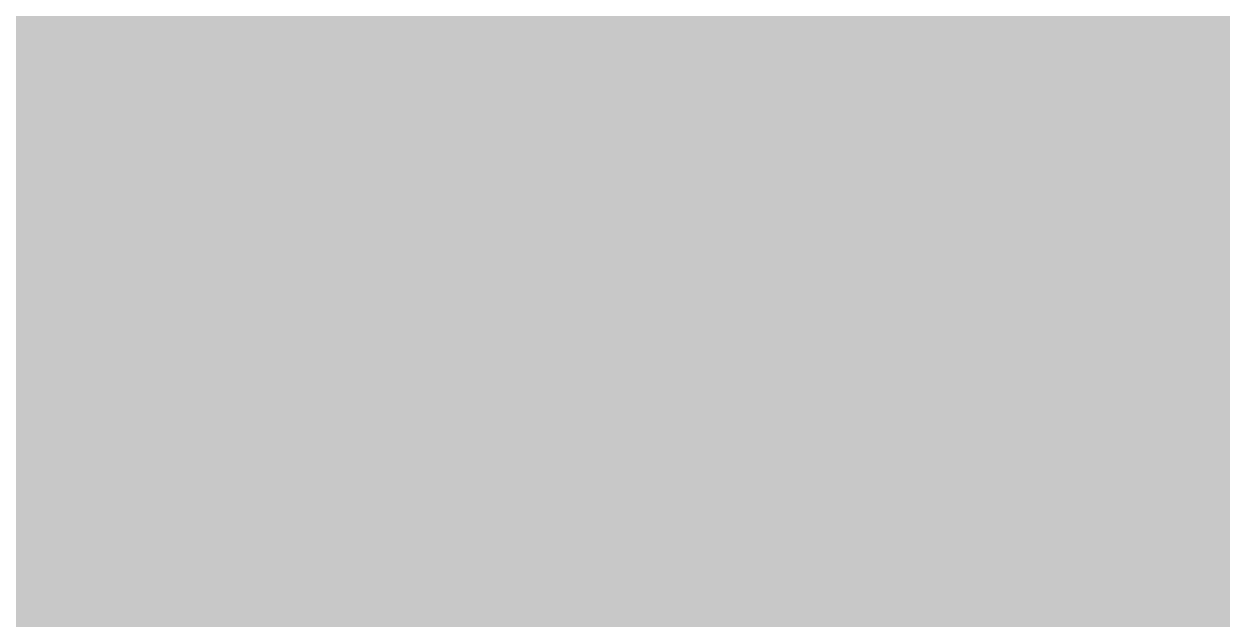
# Model space of a CAD drawing. Header units: millimetres. Extents: x -0.5 to 77.7, y -66.2 to -6.
# Drawn here: x 51.456 to 52.183, y -22.785 to -22.424 of the extents above; entities that cross this region are included whole.
import ezdxf

# ---------------------------------------------------------------- set-up
doc = ezdxf.new("R2010")
doc.units = ezdxf.units.MM
doc.header["$MEASUREMENT"] = 0
for name, color, linetype, true_color in [('Inner1', 7, 'Continuous', 0x999966), ('Inner2', 7, 'Continuous', 0x008000), ('Top-Silkscreen-Layer', 7, 'Continuous', 0xffcc00)]:
    doc.layers.add(name, color=color, linetype=linetype, true_color=true_color)

msp = doc.modelspace()

# ---------------------------------------------------------------- hatches: boundary and pattern name
at = {"layer": 'Inner1'}
msp.add_hatch(color=256, dxfattribs=at).paths.add_polyline_path([(77.23901, -6.45415), (77.23901, -65.68199), (-0.02286, -65.68199), (-0.02286, -6.45415)])

# ---------------------------------------------------------------- linework, layer by layer
at = {"layer": 'Inner2', "const_width": 0.4}
msp.add_lwpolyline([(51.1811, -22.47904), (51.6891, -22.98705)], dxfattribs=at)
at = {"layer": 'Top-Silkscreen-Layer', "const_width": 0.254}
for points in [[(51.80325, -22.08708), (51.81019, -22.14926), (51.82686, -22.09352), (51.8156, -22.08167)], [(51.38329, -22.20631), (51.43699, -22.26426), (51.41219, -22.18949), (51.39378, -22.18939)], [(52.18435, -22.0917), (52.22993, -22.1431), (52.22967, -22.09079)], [(51.70208, -22.20192), (51.70136, -22.25854), (51.73621, -22.23743), (51.73943, -22.22271), (51.72752, -22.20958), (51.7156, -22.19645)], [(51.39538, -22.31816), (51.38774, -22.35746), (51.44352, -22.35157), (51.44846, -22.33667), (51.43484, -22.32038)]]:
    msp.add_lwpolyline(points, close=True, dxfattribs=at)

doc.saveas('drawing.dxf')
